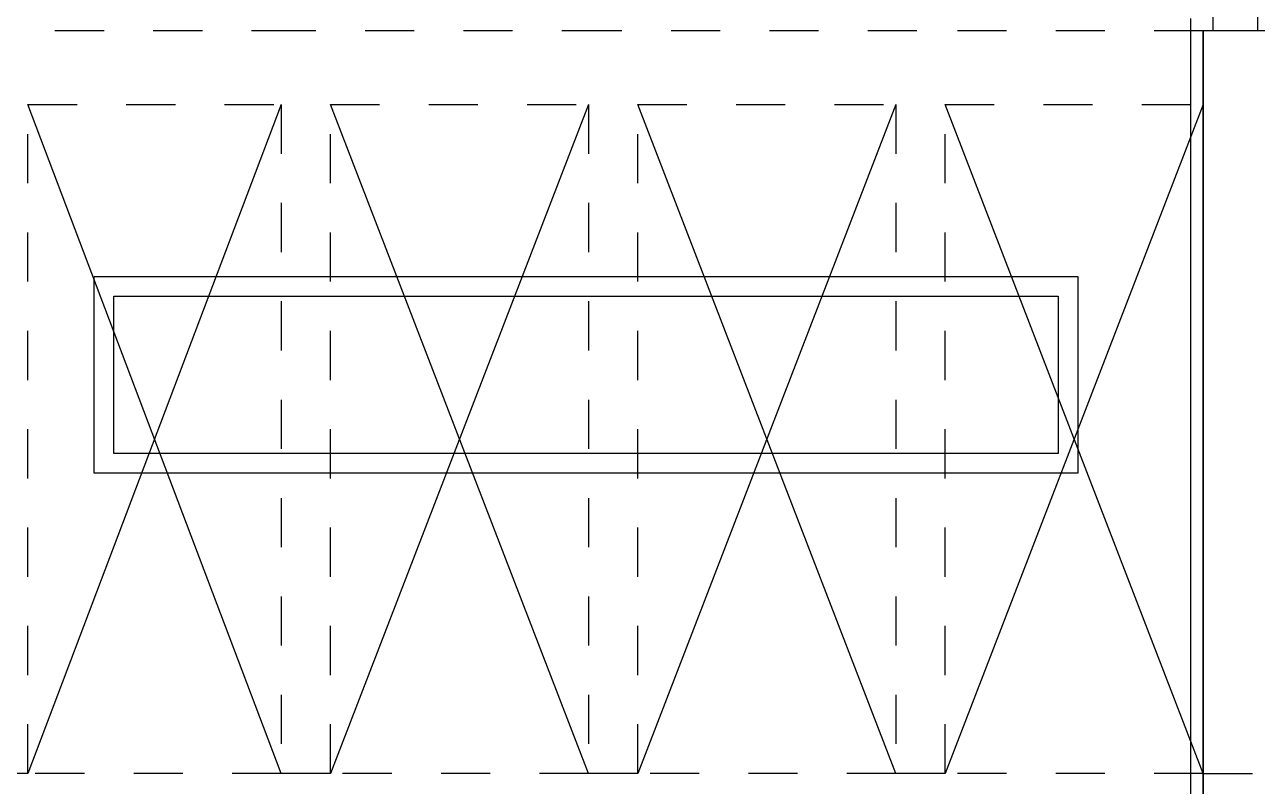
# Model space of a CAD drawing. Header units: metres. Extents: x -23 to 570, y -25 to 184.
# Drawn here: x 123.093 to 125.6, y 5.644 to 7.193 of the extents above; entities that cross this region are included whole.
import ezdxf

# ---------------------------------------------------------------- set-up
doc = ezdxf.new("R2010")
doc.units = ezdxf.units.M
doc.header["$LTSCALE"] = 0.1
doc.linetypes.add('DUPLEX SUPERIOR$0$DASHEDX2', pattern=[1.5, 1, -0.5])
doc.linetypes.add('DUPLEX SUPERIOR$0$ESTILO_TQS_0001', pattern=[1, 0.7, -0.3])
for name, color, linetype in [('DUPLEX SUPERIOR$0$1', 232, 'DUPLEX SUPERIOR$0$DASHEDX2'), ('DUPLEX SUPERIOR$0$21', 232, 'Continuous'), ('DUPLEX SUPERIOR$0$210', 15, 'DUPLEX SUPERIOR$0$ESTILO_TQS_0001'), ('DUPLEX SUPERIOR$0$4', 2, 'Continuous'), ('DUPLEX SUPERIOR$0$5', 232, 'Continuous'), ('DUPLEX SUPERIOR$0$ARQ-ALV ACAB', 4, 'Continuous'), ('DUPLEX SUPERIOR$0$ARQ-ALV OSSO', 5, 'Continuous'), ('DUPLEX SUPERIOR$0$ARQ-HID', 7, 'Continuous'), ('DUPLEX SUPERIOR$0$ARQ-MOB', 7, 'Continuous'), ('DUPLEX SUPERIOR$0$ARQ-PRJ', 7, 'DUPLEX SUPERIOR$0$DASHEDX2')]:
    doc.layers.add(name, color=color, linetype=linetype)

# ---------------------------------------------------------------- blocks, each defined once
blk = doc.blocks.new('DUPLEX SUPERIOR$0$planta duplex inferior tipo 1')
at = {"layer": 'DUPLEX SUPERIOR$0$ARQ-ALV OSSO'}
blk.add_lwpolyline([(11.11997737240598, 6.165067000225053), (11.11996184191201, 3.974889708841437)], dxfattribs=at)
blk = doc.blocks.new('DUPLEX SUPERIOR$0$planta duplex superior tipo 2')
at = {"layer": 'DUPLEX SUPERIOR$0$ARQ-ALV ACAB'}
blk.add_lwpolyline([(-10.05009030268791, -4.593486923479904), (-10.050080709418, -2.164964880874841)], dxfattribs=at)
at = {"layer": 'DUPLEX SUPERIOR$0$ARQ-ALV OSSO'}
for points in [[(-10.095024757663, -2.189964880874843), (-10.09502475720569, -2.050324498698322), (-10.09502475769693, -2.050324395909092), (-10.09502475769693, -2.801508456329316e-06), (-10.140024757663, 0.0002124105087730754), (-10.140024757663, 0.0002124105087730754)], [(-10.095024757663, -2.189964880874843), (-10.07501293564938, -2.189964880874841)], [(-7.305080074578196, -3.839938577248598), (-7.305082585649373, -4.789900921508457), (-10.07508151594219, -4.788486923479907), (-10.07501293564938, -2.190329596538129), (-10.07501293564938, -2.190329596538129), (-10.07502236266301, -2.189964880874841)]]:
    blk.add_lwpolyline(points, dxfattribs=at)
blk = doc.blocks.new('DUPLEX SUPERIOR$0$OPA_MOB_TIBS2p')
at = {"ltscale": 0.001}
blk.add_lwpolyline([(-1.000001338429229, 0.1999994303337189), (-1.000001338429229, -0.200000569666372), (0.9999986615707712, -0.200000569666372), (0.9999986615707712, 0.1999994303337189), (-1.000001338429229, 0.1999994303337189)], dxfattribs=at)
blk.add_lwpolyline([(-0.9600013384292652, 0.1599994303337553), (-0.9600013384292652, -0.1600005696664084), (0.9599986615708076, -0.1600005696664084), (0.9599986615708076, 0.1599994303337553)], close=True, dxfattribs=at)
blk = doc.blocks.new('DUPLEX SUPERIOR$0$MOB_Jacuzzi-SPA J180 Quality')
h = blk.add_hatch()
h.set_pattern_fill('DOTS', color=251, scale=30, style=0)
h.set_pattern_definition([(4.10194108912218e-14, (-1.818989403545856e-12, 0), (0.9374999999999999, 1.875), [0, -1.875])])
h.paths.add_polyline_path([(333.0059079867951, -53.49014315542081), (278.5059079867933, -53.49014315542081), (278.5059079867933, -107.9901431554208, 0.4142135623731036)])
h.paths.add_polyline_path([(278.5059079867933, -53.49014315542081), (242.6924444393844, -53.49014315542081, -0.01876329975615347), (241.8449090056511, -80.25742323036684, 0.3064505103350357), (254.7750401217563, -102.5523068905459, 0.1131072963611675), (278.5059079867933, -107.9901431554208)])
h.paths.add_polyline_path([(333.0059079867951, -53.49014315542081, 0.4142135623730925), (278.5059079867933, 1.00985684457919), (278.5059079867933, -53.49014315542081)])
h.paths.add_polyline_path([(278.5059079867933, 1.00985684457919, 0.1538020056694414), (247.2656579408995, -8.832593098679354, 0.5426037644256235), (247.4931320416199, -15.53572910868752, -0.75981502956819), (244.5059079867933, -26.27544574908097), (244.1903460271387, -26.27544574908097, 0.4353550895778438), (241.7043028477019, -28.96139153857803, -0.01719849777577231), (242.6924444393844, -53.49014315542081), (278.5059079867933, -53.49014315542081)])
h.paths.add_polyline_path([(766.005907986797, -48.29598532693853), (1414.815431796322, -48.29598532693853), (1414.815431796322, 326.7040146730615), (766.005907986797, 326.7040146730615)], flags=9)
blk = doc.blocks.new('DUPLEX SUPERIOR$0$layout dup sup tipo 2')
at = {"layer": 'DUPLEX SUPERIOR$0$ARQ-MOB', "color": 251, "xscale": -0.01, "yscale": 0.01, "zscale": 0.01}
blk.add_blockref('DUPLEX SUPERIOR$0$MOB_Jacuzzi-SPA J180 Quality', (-13.66236286769004, -4.726520519183633), dxfattribs=at)
at = {"layer": 'DUPLEX SUPERIOR$0$ARQ-MOB', "color": 251, "xscale": -1, "rotation": 180}
blk.add_blockref('DUPLEX SUPERIOR$0$OPA_MOB_TIBS2p', (-24.23491731771469, -6.48073866541723), dxfattribs=at)
blk = doc.blocks.new('DUPLEX SUPERIOR$0$EST-LO-012-BAR-R00')
at = {"layer": 'DUPLEX SUPERIOR$0$4'}
h = blk.add_hatch(color=8, dxfattribs=at)
h.dxf.hatch_style = 1
h.paths.add_polyline_path([(-1094.500883, 35.99714499999999), (-1113.500883, 35.99714499999999), (-1113.500883, -14.00285500000001), (-1094.500883, -14.00285500000001)])
h.paths.add_polyline_path([(-786.000061, 35.99714499999999), (-805.000061, 35.99714499999999), (-805.000061, -14.00285500000001), (-786.000061, -14.00285500000001)])
h.paths.add_polyline_path([(-980.00031, -99.99927699999998), (-993.0003099999999, -99.99927699999999), (-993.0003099999999, -232), (-1239.500379, -232), (-1239.500379, -245), (-980.00031, -244.9999999999999)])
h.paths.add_polyline_path([(-980.00031, -396.003386), (-1239.500379, -396.003386), (-1239.500379, -409.003386), (-993.0003099999999, -409.0033859999999), (-993.0003099999999, -541.004109), (-980.00031, -541.004109)])
h.paths.add_polyline_path([(-1534.999687, -396.002061), (-1547.999687, -396.002061), (-1547.999687, -566.99002), (-1534.999687, -566.99002), (-1534.999687, -458.0028550000001), (-1532.999904, -458.0028550000001), (-1532.999904, -445.0030369999999), (-1534.999687, -445.0030369999999)])
h.paths.add_polyline_path([(-2548.999343, 77.00156599999997), (-2561.999343, 77.00156599999997), (-2561.999343, -195.998214), (-2399.510997, -195.998214), (-2399.510997, -182.998214), (-2548.999343, -182.998214)], flags=17)
h.paths.add_polyline_path([(-2548.999822, -458.0049420000001), (-2399.510997, -458.0049420000001), (-2399.510997, -445.004942), (-2561.999822, -445.004942), (-2561.999822, -718.0049520000001), (-2548.999822, -718.0049520000001)], flags=17)
h.paths.add_polyline_path([(280.9957769999999, -409.003386), (459.9960429999999, -409.003386), (459.9960429999999, -396.003386), (280.9957769999999, -396.003386)])
h.paths.add_polyline_path([(1014.995404, -718.004952), (1027.995404, -718.004952), (1027.995404, -566.99002), (1014.995404, -566.99002)])
h.paths.add_polyline_path([(865.506331, -458.0014820000001), (1012.995404, -458.0014820000001), (1012.995404, -444.99002), (865.506331, -444.99002)])
h.paths.add_polyline_path([(865.506331, -196.001904), (1012.995156, -196.001904), (1012.995156, -183.00198), (865.506331, -183.00198)])
h.paths.add_polyline_path([(1014.995156, -74.00190399999997), (1027.995156, -74.00190399999997), (1027.995156, 77.00088699999998), (1014.995156, 77.00088699999998)])
h.paths.add_polyline_path([(280.9957769999999, -245), (459.9960429999999, -245), (459.9960429999999, -232.000209), (280.9957769999999, -232.000209)])
h.paths.add_polyline_path([(-57.50193599999989, -245), (0, -245), (0, -225.996934), (-57.50193599999989, -225.996934)])
h.paths.add_polyline_path([(-980.00031, -245), (-801.0000610000001, -245), (-801.0000610000001, -232), (-980.00031, -232)])
h.paths.add_polyline_path([(-980.00031, -409.0031770000001), (-801.0000610000001, -409.0031770000001), (-801.0000610000001, -395.999165), (-980.00031, -395.999165)])
h.paths.add_polyline_path([(-1547.999687, -74.00088400000001), (-1534.999687, -74.00088400000001), (-1534.999687, 77.00093200000003), (-1547.999687, 77.00093200000003)])
h.paths.add_polyline_path([(-1532.999687, -196.000349), (-1385.510847, -196.000349), (-1385.510847, -183.000531), (-1532.999687, -183.000531)])
h.paths.add_polyline_path([(-1547.999904, -718.0049759999999), (-1534.999687, -718.0049759999999), (-1534.999687, -566.99002), (-1547.999904, -566.99002)])
h.paths.add_polyline_path([(-1532.999904, -458.0028550000001), (-1385.510832, -458.0028550000001), (-1385.510832, -445.0030369999999), (-1532.999904, -445.0030369999999)])
h.paths.add_polyline_path([(-1548.000663, -396.002061), (-2253.500545, -396.002061), (-2253.500545, -409.0016850000001), (-2008.001965, -409.0016850000001), (-2008.001965, -540.996579), (-1995.001777, -540.996579), (-1995.001777, -409.00183), (-1548.000663, -409.00183)])
h.paths.add_polyline_path([(1245.999783, -327.001694), (1689.007686, -327.001694), (1689.007686, -314.001694), (1245.999783, -314.001694)])
h.paths.add_polyline_path([(-249.004459, -245.001553), (-236.004459, -245.001553), (-236.004459, -0.001553000000001248), (-249.004459, -0.001553000000001248)])
h.paths.add_polyline_path([(-1548.000446, -245.001325), (-1548.000446, -232.001024), (-1995.001965, -232.001024), (-1995.001965, -100.000624), (-2008.001965, -100.000624), (-2008.001965, -232.001325), (-2253.500545, -232.001325), (-2253.500545, -245.001325)])
h.paths.add_polyline_path([(-3223.007243, -327.001694), (-2779.99934, -327.001694), (-2779.99934, -314.001694), (-3223.007243, -314.001694)])
h.paths.add_polyline_path([(1015.01125, -327.001694), (1155.51125, -327.001694), (1155.51125, -314.001694), (1015.01125, -314.001694)])
h.paths.add_polyline_path([(-2689.510807, -327.001694), (-2549.010807, -327.001694), (-2549.010807, -314.001694), (-2689.510807, -314.001694)])
h.paths.add_polyline_path([(-3223.007243, -72.001699), (-3208.007243, -72.001699), (-3208.007243, -42.00169899999997), (-3223.007243, -42.00169899999997)])
h.paths.add_polyline_path([(-2962.007243, -72.001699), (-2947.007243, -72.001699), (-2947.007243, -42.00169899999997), (-2962.007243, -42.00169899999997)])
h.paths.add_polyline_path([(1413.007686, -72.001699), (1428.007686, -72.001699), (1428.007686, -42.00169899999997), (1413.007686, -42.00169899999997)])
h.paths.add_polyline_path([(1674.007686, -72.001699), (1689.007686, -72.001699), (1689.007686, -42.00169899999997), (1674.007686, -42.00169899999997)])
h.paths.add_polyline_path([(-3223.007243, -599.001687), (-3208.007243, -599.001687), (-3208.007243, -569.001687), (-3223.007243, -569.001687)])
h.paths.add_polyline_path([(-2962.007243, -599.001687), (-2947.007243, -599.001687), (-2947.007243, -569.001687), (-2962.007243, -569.001687)])
h.paths.add_polyline_path([(1413.007686, -599.001687), (1428.007686, -599.001687), (1428.007686, -569.001687), (1413.007686, -569.001687)])
h.paths.add_polyline_path([(1674.007686, -599.001687), (1689.007686, -599.001687), (1689.007686, -569.001687), (1674.007686, -569.001687)])
edge = h.paths.add_edge_path()
edge.add_line((-2399.510997, -445.004942), (-2561.999822, -445.004942))
edge.add_line((-2561.999822, -445.004942), (-2561.999822, -718.004952))
edge.add_line((-2561.999822, -718.004952), (-2548.999822, -718.004952))
edge.add_line((-2548.999822, -718.004952), (-2548.999822, -458.004942))
edge.add_line((-2548.999822, -458.0049420000001), (-2399.510997, -458.0049420000001))
edge.add_line((-2399.510997, -458.0049420000001), (-2399.510997, -445.0051720000001))
edge.add_line((-2561.999343, 77.00156599999997), (-2561.999343, -195.998214))
edge.add_line((-2561.999343, -195.998214), (-2399.510997, -195.998214))
edge.add_line((-2399.510997, -195.998214), (-2399.510997, -182.998214))
edge.add_line((-2399.510997, -182.998214), (-2548.999343, -182.998214))
edge.add_line((-2548.999343, -182.998214), (-2548.999343, 77.001566))
edge.add_line((-2548.999343, 77.00156599999997), (-2561.999822, 77.00156599999997))
h.paths.add_polyline_path([(-1109.165787502046, -62.83089740791269), (-1109.165787502046, -3.910365347885389), (-1132.141571949522, -3.910365347885389), (-1132.141571949522, -62.83089740791269)], flags=9)
at = {"layer": 'DUPLEX SUPERIOR$0$1'}
for points in [[(-2548.999822, -567.001786), (-2496.499822, -567.001786)], [(-2496.499822, -567.001786), (-2496.499822, -703.004952)], [(-2486.499822, -567.001786), (-2433.999822, -567.001786)], [(-2486.499822, -703.004952), (-2486.499822, -567.001786)], [(-2433.999822, -567.001786), (-2433.999822, -703.004952)], [(-2423.999822, -567.001786), (-2371.499822, -567.001786)], [(-2423.999822, -703.004952), (-2423.999822, -567.001786)], [(-2371.499822, -567.001786), (-2371.499822, -703.004952)], [(-2361.499822, -567.001786), (-2310.000476, -567.001786)], [(-2361.499822, -703.004952), (-2361.499822, -567.001786)], [(-2310.000476, -567.001786), (-2310.000476, -703.004952)], [(-2496.499822, -703.004952), (-2548.999822, -703.004952)], [(-2433.999822, -703.004952), (-2486.499822, -703.004952)], [(-2371.499822, -703.004952), (-2423.999822, -703.004952)], [(-2310.000476, -703.004952), (-2361.499822, -703.004952)], [(-2548.999822, -718.004952), (-2490.781415, -718.004952)], [(-2490.781415, -718.004952), (-2428.567185, -718.004952)], [(-2428.567185, -718.004952), (-2365.475026, -718.004952)], [(-2365.475026, -718.004952), (-2304.138726, -718.004952)]]:
    blk.add_lwpolyline(points, dxfattribs=at)
at = {"layer": 'DUPLEX SUPERIOR$0$21'}
for p, q in [((-2548.999822, -703.004952), (-2496.499822, -567.001786)), ((-2548.999822, -567.001786), (-2496.499822, -703.004952)), ((-2486.499822, -703.004952), (-2433.999822, -567.001786)), ((-2486.499822, -567.001786), (-2433.999822, -703.004952)), ((-2423.999822, -703.004952), (-2371.499822, -567.001786)), ((-2423.999822, -567.001786), (-2371.499822, -703.004952)), ((-2361.499822, -703.004952), (-2310.000476, -567.001786)), ((-2361.499822, -567.001786), (-2310.000476, -703.004952))]:
    blk.add_line(p, q, dxfattribs=at)
at = {"layer": 'DUPLEX SUPERIOR$0$210'}
for p, q in [((-2548.999822, -567.001786), (-2561.999822, -567.001786)), ((-2496.499822, -567.001786), (-2486.499822, -567.001786)), ((-2433.999822, -567.001786), (-2423.999822, -567.001786)), ((-2371.499822, -567.001786), (-2361.499822, -567.001786)), ((-2310.000476, -567.001786), (-2300.000476, -567.001786))]:
    blk.add_line(p, q, dxfattribs=at)
at = {"layer": 'DUPLEX SUPERIOR$0$4', "linetype": 'Continuous'}
blk.add_lwpolyline([(-2399.510997, -445.004942), (-2561.999822, -445.004942), (-2561.999822, -718.004952), (-2548.999822, -718.004952), (-2548.999822, -458.0049420000001), (-2399.510997, -458.0049420000001), (-2399.510997, -445.005172)], dxfattribs=at)
at = {"layer": 'DUPLEX SUPERIOR$0$5', "linetype": 'Continuous'}
blk.add_lwpolyline([(-2399.510997, -445.004942), (-2561.999822, -445.004942), (-2561.999822, -718.004952), (-2548.999822, -718.004952), (-2548.999822, -458.0049420000001), (-2399.510997, -458.0049420000001), (-2399.510997, -445.005172)], dxfattribs=at)
blk = doc.blocks.new('DUPLEX SUPERIOR')
at = {"linetype": 'Continuous', "xscale": 0.01, "yscale": 0.01, "zscale": 0.01}
blk.add_blockref('DUPLEX SUPERIOR$0$EST-LO-012-BAR-R00', (0, 0), dxfattribs=at)
at = {"layer": 'DUPLEX SUPERIOR$0$ARQ-HID', "xscale": -1, "rotation": 180}
blk.add_blockref('DUPLEX SUPERIOR$0$planta duplex inferior tipo 1', (-36.71999139413681, -3.204932118207823, -4.318356323501638e-06), dxfattribs=at)
at = {"layer": 'DUPLEX SUPERIOR$0$ARQ-MOB'}
blk.add_blockref('DUPLEX SUPERIOR$0$layout dup sup tipo 2', (-3.640260945275718e-05, 3.224328776063623e-05, -4.318356323902826e-06), dxfattribs=at)
at = {"layer": 'DUPLEX SUPERIOR$0$ARQ-PRJ', "xscale": -1, "rotation": 180}
blk.add_blockref('DUPLEX SUPERIOR$0$planta duplex superior tipo 2', (-15.41498049435063, -9.370003811118856, -4.318356323902826e-06), dxfattribs=at)

msp = doc.modelspace()

# ---------------------------------------------------------------- block references
at = {"rotation": 180}
msp.add_blockref('DUPLEX SUPERIOR', (100, 0), dxfattribs=at)

doc.saveas('drawing.dxf')
